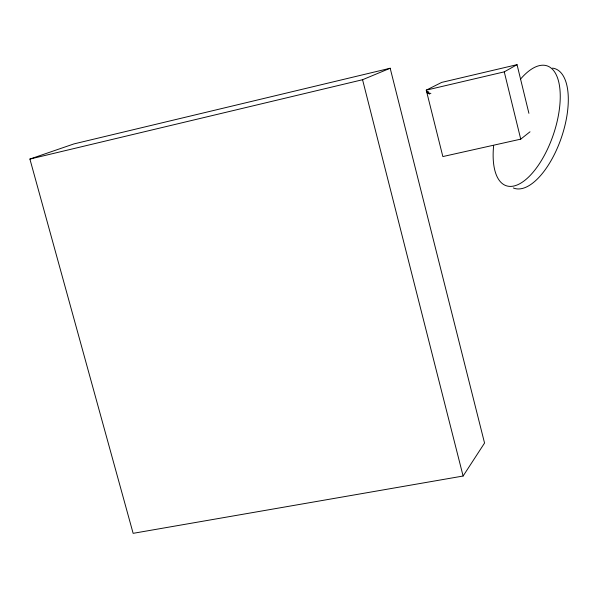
<?xml version="1.0" encoding="UTF-8"?>
<svg xmlns="http://www.w3.org/2000/svg" width="598" height="598" viewBox="0 0 598 598"><rect width="100%" height="100%" fill="white"/><g stroke="black" fill="none" stroke-linecap="round" stroke-linejoin="round"><path stroke-width="0.9" d="M463.106 476.03L484.552 443.051L390.18 68.239L73.928 143.909L29.9 159.061L133.137 533.334L463.106 476.03L362.567 79.721L390.18 68.239M528.909 113.321L517.046 64.666L441.713 82.389L426.254 90.148L442.849 156.564L520.731 139.147L530.007 131.799M426.254 90.148L504.264 71.857L517.046 64.666M29.9 159.061L362.567 79.721M428.751 91.98L426.987 91.382L427.278 92.712L430.881 93.445M427.278 92.712L429.693 94.103M504.264 71.857L520.731 139.147M520.417 79.242A63.313 28.084 -71.1 0 1 560.177 92.937A63.313 28.084 -71.1 0 1 524.88 180.312A63.313 28.084 -71.1 0 1 493.656 145.478M552.522 68.127A63.179 28.3 -71.1 0 1 562.008 135.791A63.179 28.3 -71.1 0 1 513.353 187.959"/></g></svg>
